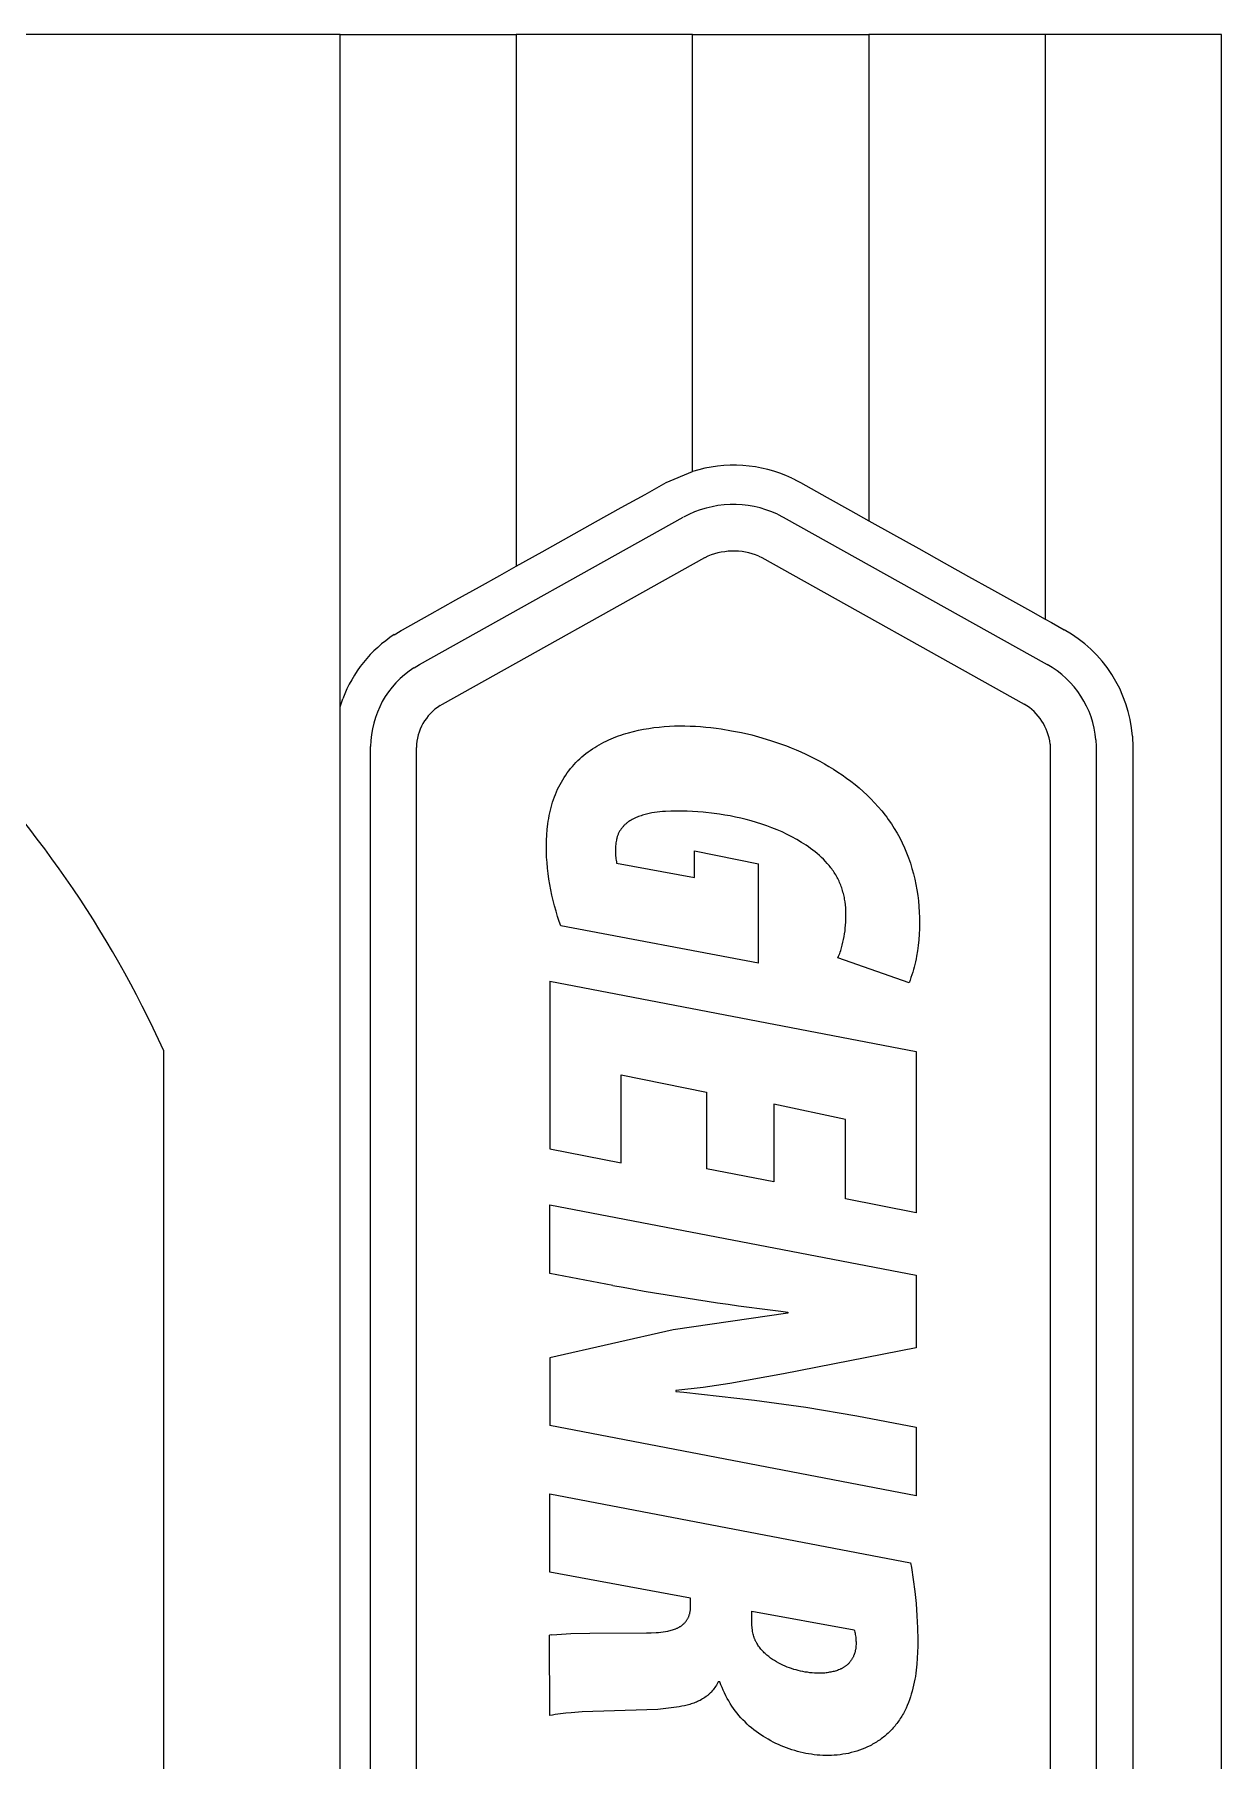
# Model space of a CAD drawing. Header units: millimetres. Extents: x 0 to 3797, y 0 to 1394.
# Drawn here: x 1291.82 to 1303.94, y 1129.66 to 1147.27 of the extents above; entities that cross this region are included whole.
import ezdxf

# ---------------------------------------------------------------- set-up
doc = ezdxf.new("R2010")
doc.units = ezdxf.units.MM

msp = doc.modelspace()

# ---------------------------------------------------------------- linework, layer by layer
at = {"color": 7}
for p, q in [((1294.94, 1147.275), (1270.94, 1147.275)), ((1294.94, 1140.414), (1294.94, 1147.275)), ((1294.94, 1147.275), (1296.738, 1147.275)), ((1296.738, 1147.275), (1296.738, 1141.847)), ((1298.539, 1147.275), (1296.738, 1147.275)), ((1298.539, 1142.814), (1298.539, 1147.275)), ((1298.539, 1147.275), (1300.339, 1147.275)), ((1300.339, 1147.275), (1300.339, 1142.312)), ((1302.14, 1147.275), (1300.339, 1147.275)), ((1302.14, 1147.275), (1302.14, 1141.308)), ((1303.94, 1147.275), (1302.14, 1147.275)), ((1303.94, 1117.275), (1303.94, 1147.275)), ((1298.271, 1142.702), (1298.539, 1142.814)), ((1298.055, 1142.581), (1298.271, 1142.702)), ((1299.552, 1142.747), (1299.569, 1142.738)), ((1299.569, 1142.738), (1299.599, 1142.723)), ((1299.599, 1142.723), (1299.629, 1142.708)), ((1299.629, 1142.708), (1299.64, 1142.702)), ((1299.64, 1142.702), (1299.915, 1142.548)), ((1297.549, 1142.3), (1297.811, 1142.446)), ((1297.811, 1142.446), (1298.055, 1142.581)), ((1299.915, 1142.548), (1300.152, 1142.416)), ((1295.75, 1140.844), (1298.445, 1142.348)), ((1297.277, 1142.148), (1297.549, 1142.3)), ((1299.406, 1142.378), (1299.465, 1142.348)), ((1299.465, 1142.348), (1302.16, 1140.844)), ((1300.152, 1142.416), (1300.339, 1142.312)), ((1300.339, 1142.312), (1300.59, 1142.172)), ((1297.004, 1141.995), (1297.277, 1142.148)), ((1300.59, 1142.172), (1300.849, 1142.028)), ((1295.986, 1140.441), (1298.663, 1141.935)), ((1296.738, 1141.847), (1297.004, 1141.995)), ((1299.217, 1141.95), (1299.247, 1141.935)), ((1299.247, 1141.935), (1301.925, 1140.441)), ((1300.849, 1142.028), (1301.107, 1141.883)), ((1296.363, 1141.638), (1296.571, 1141.754)), ((1296.571, 1141.754), (1296.738, 1141.847)), ((1301.107, 1141.883), (1301.358, 1141.744)), ((1301.358, 1141.744), (1301.593, 1141.612)), ((1296.122, 1141.504), (1296.363, 1141.638)), ((1301.593, 1141.612), (1301.806, 1141.494)), ((1295.857, 1141.355), (1296.122, 1141.504)), ((1301.806, 1141.494), (1301.99, 1141.391)), ((1301.99, 1141.391), (1302.14, 1141.308)), ((1295.565, 1141.193), (1295.576, 1141.199)), ((1295.576, 1141.199), (1295.857, 1141.355)), ((1302.14, 1141.308), (1302.204, 1141.272)), ((1302.204, 1141.272), (1302.269, 1141.235)), ((1302.269, 1141.235), (1302.335, 1141.199)), ((1295.494, 1141.149), (1295.51, 1141.159)), ((1295.51, 1141.159), (1295.538, 1141.176)), ((1295.538, 1141.176), (1295.565, 1141.193)), ((1295.695, 1140.811), (1295.75, 1140.844)), ((1294.94, 1140.414), (1294.968, 1140.495)), ((1294.94, 1123.754), (1294.94, 1140.414)), ((1295.961, 1140.426), (1295.986, 1140.441)), ((1297.833, 1140.132), (1297.858, 1140.14)), ((1297.858, 1140.14), (1297.884, 1140.148)), ((1297.884, 1140.148), (1297.936, 1140.161)), ((1297.936, 1140.161), (1297.988, 1140.174)), ((1297.988, 1140.174), (1298.04, 1140.184)), ((1298.04, 1140.184), (1298.093, 1140.193)), ((1298.093, 1140.193), (1298.145, 1140.2)), ((1298.145, 1140.2), (1298.198, 1140.206)), ((1298.198, 1140.206), (1298.251, 1140.211)), ((1298.251, 1140.211), (1298.303, 1140.214)), ((1298.303, 1140.214), (1298.356, 1140.217)), ((1298.356, 1140.217), (1298.409, 1140.218)), ((1298.409, 1140.218), (1298.462, 1140.218)), ((1298.462, 1140.218), (1298.515, 1140.216)), ((1298.515, 1140.216), (1298.568, 1140.214)), ((1298.568, 1140.214), (1298.621, 1140.211)), ((1298.621, 1140.211), (1298.674, 1140.206)), ((1298.674, 1140.206), (1298.727, 1140.201)), ((1298.727, 1140.201), (1298.78, 1140.194)), ((1298.78, 1140.194), (1298.832, 1140.187)), ((1298.832, 1140.187), (1298.937, 1140.169)), ((1298.937, 1140.169), (1299.04, 1140.149)), ((1299.04, 1140.149), (1299.143, 1140.125)), ((1295.252, 1124.142), (1295.252, 1140.009)), ((1295.719, 1124.154), (1295.719, 1139.998)), ((1297.473, 1139.952), (1297.495, 1139.967)), ((1297.495, 1139.967), (1297.517, 1139.983)), ((1297.517, 1139.983), (1297.54, 1139.997)), ((1297.54, 1139.997), (1297.563, 1140.012)), ((1297.563, 1140.012), (1297.586, 1140.025)), ((1297.586, 1140.025), (1297.61, 1140.038)), ((1297.61, 1140.038), (1297.634, 1140.051)), ((1297.634, 1140.051), (1297.658, 1140.063)), ((1297.658, 1140.063), (1297.683, 1140.074)), ((1297.683, 1140.074), (1297.707, 1140.085)), ((1297.707, 1140.085), (1297.732, 1140.095)), ((1297.732, 1140.095), (1297.757, 1140.105)), ((1297.757, 1140.105), (1297.782, 1140.115)), ((1297.782, 1140.115), (1297.808, 1140.124)), ((1297.808, 1140.124), (1297.833, 1140.132)), ((1299.143, 1140.125), (1299.245, 1140.097)), ((1299.245, 1140.097), (1299.347, 1140.067)), ((1299.347, 1140.067), (1299.447, 1140.032)), ((1299.447, 1140.032), (1299.498, 1140.014)), ((1299.498, 1140.014), (1299.547, 1139.994)), ((1299.547, 1139.994), (1299.597, 1139.974)), ((1299.597, 1139.974), (1299.646, 1139.953)), ((1302.19, 1140.032), (1302.192, 1139.998)), ((1302.192, 1139.998), (1302.192, 1124.154)), ((1302.656, 1140.075), (1302.659, 1140.009)), ((1302.659, 1140.009), (1302.659, 1124.142)), ((1303.03, 1140.113), (1303.032, 1140.09)), ((1303.032, 1140.09), (1303.034, 1140.024)), ((1303.034, 1140.024), (1303.034, 1140.009)), ((1303.034, 1140.009), (1303.034, 1124.142)), ((1297.294, 1139.782), (1297.312, 1139.803)), ((1297.312, 1139.803), (1297.33, 1139.824)), ((1297.33, 1139.824), (1297.349, 1139.844)), ((1297.349, 1139.844), (1297.369, 1139.863)), ((1297.369, 1139.863), (1297.389, 1139.882)), ((1297.389, 1139.882), (1297.409, 1139.901)), ((1297.409, 1139.901), (1297.43, 1139.918)), ((1297.43, 1139.918), (1297.451, 1139.935)), ((1297.451, 1139.935), (1297.473, 1139.952)), ((1299.646, 1139.953), (1299.695, 1139.93)), ((1299.695, 1139.93), (1299.744, 1139.907)), ((1299.744, 1139.907), (1299.792, 1139.883)), ((1299.792, 1139.883), (1299.839, 1139.858)), ((1299.839, 1139.858), (1299.886, 1139.832)), ((1299.886, 1139.832), (1299.932, 1139.805)), ((1299.932, 1139.805), (1299.978, 1139.777)), ((1297.173, 1139.596), (1297.186, 1139.62)), ((1297.186, 1139.62), (1297.2, 1139.645)), ((1297.2, 1139.645), (1297.214, 1139.669)), ((1297.214, 1139.669), (1297.229, 1139.692)), ((1297.229, 1139.692), (1297.244, 1139.716)), ((1297.244, 1139.716), (1297.26, 1139.738)), ((1297.26, 1139.738), (1297.277, 1139.76)), ((1297.277, 1139.76), (1297.294, 1139.782)), ((1299.978, 1139.777), (1300.023, 1139.747)), ((1300.023, 1139.747), (1300.068, 1139.717)), ((1300.068, 1139.717), (1300.112, 1139.686)), ((1300.112, 1139.686), (1300.155, 1139.653)), ((1300.155, 1139.653), (1300.198, 1139.62)), ((1300.198, 1139.62), (1300.24, 1139.585)), ((1297.102, 1139.412), (1297.11, 1139.439)), ((1297.11, 1139.439), (1297.119, 1139.466)), ((1297.119, 1139.466), (1297.129, 1139.493)), ((1297.129, 1139.493), (1297.139, 1139.519)), ((1297.139, 1139.519), (1297.15, 1139.545)), ((1297.15, 1139.545), (1297.161, 1139.571)), ((1297.161, 1139.571), (1297.173, 1139.596)), ((1300.24, 1139.585), (1300.281, 1139.549)), ((1300.281, 1139.549), (1300.321, 1139.511)), ((1300.321, 1139.511), (1300.36, 1139.473)), ((1300.36, 1139.473), (1300.398, 1139.434)), ((1297.066, 1139.246), (1297.071, 1139.274)), ((1297.071, 1139.274), (1297.076, 1139.302)), ((1297.076, 1139.302), (1297.081, 1139.33)), ((1297.081, 1139.33), (1297.088, 1139.357)), ((1297.088, 1139.357), (1297.095, 1139.385)), ((1297.095, 1139.385), (1297.102, 1139.412)), ((1297.924, 1139.263), (1297.912, 1139.256)), ((1297.937, 1139.269), (1297.924, 1139.263)), ((1297.949, 1139.276), (1297.937, 1139.269)), ((1297.962, 1139.282), (1297.949, 1139.276)), ((1297.975, 1139.287), (1297.962, 1139.282)), ((1297.988, 1139.292), (1297.975, 1139.287)), ((1298.001, 1139.297), (1297.988, 1139.292)), ((1298.015, 1139.301), (1298.001, 1139.297)), ((1298.028, 1139.306), (1298.015, 1139.301)), ((1298.042, 1139.31), (1298.028, 1139.306)), ((1298.055, 1139.313), (1298.042, 1139.31)), ((1298.069, 1139.317), (1298.055, 1139.313)), ((1298.096, 1139.323), (1298.069, 1139.317)), ((1298.123, 1139.329), (1298.096, 1139.323)), ((1298.151, 1139.333), (1298.123, 1139.329)), ((1298.178, 1139.337), (1298.151, 1139.333)), ((1298.206, 1139.341), (1298.178, 1139.337)), ((1298.234, 1139.343), (1298.206, 1139.341)), ((1298.262, 1139.345), (1298.234, 1139.343)), ((1298.317, 1139.348), (1298.262, 1139.345)), ((1298.372, 1139.349), (1298.317, 1139.348)), ((1298.428, 1139.349), (1298.372, 1139.349)), ((1298.483, 1139.348), (1298.428, 1139.349)), ((1298.538, 1139.345), (1298.483, 1139.348)), ((1298.594, 1139.342), (1298.538, 1139.345)), ((1298.649, 1139.337), (1298.594, 1139.342)), ((1298.759, 1139.325), (1298.649, 1139.337)), ((1298.814, 1139.317), (1298.759, 1139.325)), ((1298.869, 1139.308), (1298.814, 1139.317)), ((1298.923, 1139.299), (1298.869, 1139.308)), ((1298.978, 1139.288), (1298.923, 1139.299)), ((1299.032, 1139.276), (1298.978, 1139.288)), ((1299.086, 1139.263), (1299.032, 1139.276)), ((1299.139, 1139.248), (1299.086, 1139.263)), ((1300.398, 1139.434), (1300.435, 1139.393)), ((1300.435, 1139.393), (1300.471, 1139.351)), ((1300.471, 1139.351), (1300.505, 1139.308)), ((1300.505, 1139.308), (1300.522, 1139.286)), ((1300.522, 1139.286), (1300.538, 1139.264)), ((1300.538, 1139.264), (1300.569, 1139.218)), ((1297.048, 1139.049), (1297.051, 1139.105)), ((1297.051, 1139.105), (1297.056, 1139.162)), ((1297.056, 1139.162), (1297.062, 1139.218)), ((1297.062, 1139.218), (1297.066, 1139.246)), ((1297.771, 1139.088), (1297.769, 1139.081)), ((1297.773, 1139.095), (1297.771, 1139.088)), ((1297.776, 1139.102), (1297.773, 1139.095)), ((1297.779, 1139.109), (1297.776, 1139.102)), ((1297.781, 1139.116), (1297.779, 1139.109)), ((1297.784, 1139.123), (1297.781, 1139.116)), ((1297.787, 1139.129), (1297.784, 1139.123)), ((1297.791, 1139.136), (1297.787, 1139.129)), ((1297.794, 1139.142), (1297.791, 1139.136)), ((1297.798, 1139.148), (1297.794, 1139.142)), ((1297.802, 1139.155), (1297.798, 1139.148)), ((1297.806, 1139.161), (1297.802, 1139.155)), ((1297.81, 1139.167), (1297.806, 1139.161)), ((1297.815, 1139.172), (1297.81, 1139.167)), ((1297.819, 1139.178), (1297.815, 1139.172)), ((1297.824, 1139.184), (1297.819, 1139.178)), ((1297.829, 1139.189), (1297.824, 1139.184)), ((1297.833, 1139.194), (1297.829, 1139.189)), ((1297.838, 1139.2), (1297.833, 1139.194)), ((1297.844, 1139.205), (1297.838, 1139.2)), ((1297.849, 1139.21), (1297.844, 1139.205)), ((1297.854, 1139.214), (1297.849, 1139.21)), ((1297.86, 1139.219), (1297.854, 1139.214)), ((1297.865, 1139.224), (1297.86, 1139.219)), ((1297.871, 1139.228), (1297.865, 1139.224)), ((1297.876, 1139.232), (1297.871, 1139.228)), ((1297.882, 1139.237), (1297.876, 1139.232)), ((1297.888, 1139.241), (1297.882, 1139.237)), ((1297.9, 1139.249), (1297.888, 1139.241)), ((1297.912, 1139.256), (1297.9, 1139.249)), ((1299.193, 1139.233), (1299.139, 1139.248)), ((1299.245, 1139.216), (1299.193, 1139.233)), ((1299.298, 1139.198), (1299.245, 1139.216)), ((1299.35, 1139.179), (1299.298, 1139.198)), ((1299.402, 1139.158), (1299.35, 1139.179)), ((1299.453, 1139.135), (1299.402, 1139.158)), ((1299.504, 1139.111), (1299.453, 1139.135)), ((1299.554, 1139.085), (1299.504, 1139.111)), ((1299.603, 1139.058), (1299.554, 1139.085)), ((1300.569, 1139.218), (1300.599, 1139.171)), ((1300.599, 1139.171), (1300.627, 1139.123)), ((1300.627, 1139.123), (1300.654, 1139.074)), ((1297.047, 1138.992), (1297.048, 1139.049)), ((1297.047, 1138.935), (1297.047, 1138.992)), ((1297.049, 1138.879), (1297.047, 1138.935)), ((1297.753, 1138.979), (1297.752, 1138.964)), ((1297.752, 1138.964), (1297.752, 1138.949)), ((1297.752, 1138.949), (1297.752, 1138.935)), ((1297.752, 1138.935), (1297.752, 1138.92)), ((1297.752, 1138.92), (1297.753, 1138.905)), ((1297.754, 1138.994), (1297.753, 1138.979)), ((1297.755, 1139.009), (1297.754, 1138.994)), ((1297.757, 1139.023), (1297.755, 1139.009)), ((1297.759, 1139.038), (1297.757, 1139.023)), ((1297.762, 1139.052), (1297.759, 1139.038)), ((1297.763, 1139.06), (1297.762, 1139.052)), ((1297.765, 1139.067), (1297.763, 1139.06)), ((1297.767, 1139.074), (1297.765, 1139.067)), ((1297.769, 1139.081), (1297.767, 1139.074)), ((1298.558, 1138.672), (1298.558, 1138.944)), ((1298.558, 1138.944), (1299.212, 1138.811)), ((1299.651, 1139.029), (1299.603, 1139.058)), ((1299.675, 1139.014), (1299.651, 1139.029)), ((1299.699, 1138.999), (1299.675, 1139.014)), ((1299.722, 1138.983), (1299.699, 1138.999)), ((1299.745, 1138.966), (1299.722, 1138.983)), ((1299.768, 1138.949), (1299.745, 1138.966)), ((1299.79, 1138.932), (1299.768, 1138.949)), ((1299.812, 1138.914), (1299.79, 1138.932)), ((1299.834, 1138.895), (1299.812, 1138.914)), ((1300.654, 1139.074), (1300.679, 1139.024)), ((1300.679, 1139.024), (1300.703, 1138.973)), ((1300.703, 1138.973), (1300.725, 1138.922)), ((1300.725, 1138.922), (1300.744, 1138.87)), ((1297.053, 1138.823), (1297.049, 1138.879)), ((1297.058, 1138.767), (1297.053, 1138.823)), ((1297.064, 1138.711), (1297.058, 1138.767)), ((1297.753, 1138.905), (1297.754, 1138.89)), ((1297.754, 1138.89), (1297.756, 1138.875)), ((1297.756, 1138.875), (1297.757, 1138.861)), ((1297.757, 1138.861), (1297.759, 1138.846)), ((1297.759, 1138.846), (1297.762, 1138.831)), ((1297.762, 1138.831), (1297.764, 1138.817)), ((1297.764, 1138.817), (1298.558, 1138.672)), ((1299.212, 1137.796), (1299.212, 1138.811)), ((1299.855, 1138.876), (1299.834, 1138.895)), ((1299.876, 1138.856), (1299.855, 1138.876)), ((1299.896, 1138.835), (1299.876, 1138.856)), ((1299.915, 1138.814), (1299.896, 1138.835)), ((1299.925, 1138.803), (1299.915, 1138.814)), ((1299.934, 1138.792), (1299.925, 1138.803)), ((1299.943, 1138.781), (1299.934, 1138.792)), ((1299.952, 1138.77), (1299.943, 1138.781)), ((1299.961, 1138.758), (1299.952, 1138.77)), ((1299.969, 1138.746), (1299.961, 1138.758)), ((1299.977, 1138.734), (1299.969, 1138.746)), ((1299.985, 1138.722), (1299.977, 1138.734)), ((1300.744, 1138.87), (1300.763, 1138.817)), ((1300.763, 1138.817), (1300.779, 1138.763)), ((1300.779, 1138.763), (1300.794, 1138.709)), ((1297.072, 1138.655), (1297.064, 1138.711)), ((1297.081, 1138.6), (1297.072, 1138.655)), ((1297.091, 1138.545), (1297.081, 1138.6)), ((1299.993, 1138.71), (1299.985, 1138.722)), ((1300.001, 1138.697), (1299.993, 1138.71)), ((1300.008, 1138.685), (1300.001, 1138.697)), ((1300.015, 1138.672), (1300.008, 1138.685)), ((1300.022, 1138.659), (1300.015, 1138.672)), ((1300.029, 1138.646), (1300.022, 1138.659)), ((1300.035, 1138.632), (1300.029, 1138.646)), ((1300.041, 1138.619), (1300.035, 1138.632)), ((1300.047, 1138.606), (1300.041, 1138.619)), ((1300.052, 1138.592), (1300.047, 1138.606)), ((1300.057, 1138.578), (1300.052, 1138.592)), ((1300.062, 1138.564), (1300.057, 1138.578)), ((1300.067, 1138.551), (1300.062, 1138.564)), ((1300.794, 1138.709), (1300.808, 1138.654)), ((1300.808, 1138.654), (1300.819, 1138.599)), ((1300.819, 1138.599), (1300.829, 1138.543)), ((1297.103, 1138.491), (1297.091, 1138.545)), ((1297.116, 1138.436), (1297.103, 1138.491)), ((1297.13, 1138.382), (1297.116, 1138.436)), ((1297.145, 1138.328), (1297.13, 1138.382)), ((1300.071, 1138.537), (1300.067, 1138.551)), ((1300.075, 1138.522), (1300.071, 1138.537)), ((1300.079, 1138.508), (1300.075, 1138.522)), ((1300.083, 1138.494), (1300.079, 1138.508)), ((1300.086, 1138.479), (1300.083, 1138.494)), ((1300.089, 1138.465), (1300.086, 1138.479)), ((1300.092, 1138.45), (1300.089, 1138.465)), ((1300.096, 1138.421), (1300.092, 1138.45)), ((1300.1, 1138.391), (1300.096, 1138.421)), ((1300.103, 1138.362), (1300.1, 1138.391)), ((1300.829, 1138.543), (1300.838, 1138.487)), ((1300.838, 1138.487), (1300.845, 1138.431)), ((1300.845, 1138.431), (1300.85, 1138.374)), ((1297.161, 1138.274), (1297.145, 1138.328)), ((1297.178, 1138.22), (1297.161, 1138.274)), ((1297.193, 1138.178), (1297.178, 1138.22)), ((1300.102, 1138.185), (1300.104, 1138.214)), ((1300.105, 1138.332), (1300.103, 1138.362)), ((1300.104, 1138.214), (1300.105, 1138.244)), ((1300.106, 1138.303), (1300.105, 1138.332)), ((1300.105, 1138.244), (1300.106, 1138.273)), ((1300.106, 1138.273), (1300.106, 1138.303)), ((1300.85, 1138.374), (1300.854, 1138.318)), ((1300.854, 1138.318), (1300.857, 1138.262)), ((1300.857, 1138.262), (1300.857, 1138.205)), ((1300.857, 1138.205), (1300.857, 1138.148)), ((1299.212, 1137.796), (1297.193, 1138.178)), ((1300.075, 1138.009), (1300.082, 1138.038)), ((1300.082, 1138.038), (1300.087, 1138.067)), ((1300.087, 1138.067), (1300.092, 1138.096)), ((1300.092, 1138.096), (1300.096, 1138.126)), ((1300.096, 1138.126), (1300.099, 1138.155)), ((1300.099, 1138.155), (1300.102, 1138.185)), ((1300.85, 1138.035), (1300.844, 1137.978)), ((1300.854, 1138.092), (1300.85, 1138.035)), ((1300.857, 1138.148), (1300.854, 1138.092)), ((1300.023, 1137.851), (1300.031, 1137.869)), ((1300.75, 1137.596), (1300.023, 1137.851)), ((1300.031, 1137.869), (1300.037, 1137.882)), ((1300.037, 1137.882), (1300.042, 1137.896)), ((1300.042, 1137.896), (1300.047, 1137.91)), ((1300.047, 1137.91), (1300.052, 1137.924)), ((1300.052, 1137.924), (1300.056, 1137.938)), ((1300.056, 1137.938), (1300.061, 1137.952)), ((1300.061, 1137.952), (1300.068, 1137.98)), ((1300.068, 1137.98), (1300.075, 1138.009)), ((1300.827, 1137.867), (1300.821, 1137.839)), ((1300.836, 1137.922), (1300.827, 1137.867)), ((1300.844, 1137.978), (1300.836, 1137.922)), ((1300.778, 1137.676), (1300.769, 1137.649)), ((1300.787, 1137.703), (1300.778, 1137.676)), ((1300.795, 1137.73), (1300.787, 1137.703)), ((1300.802, 1137.757), (1300.795, 1137.73)), ((1300.809, 1137.784), (1300.802, 1137.757)), ((1300.815, 1137.811), (1300.809, 1137.784)), ((1300.821, 1137.839), (1300.815, 1137.811)), ((1297.082, 1137.611), (1300.822, 1136.895)), ((1297.082, 1137.611), (1297.082, 1135.902)), ((1300.76, 1137.622), (1300.75, 1137.596)), ((1300.769, 1137.649), (1300.76, 1137.622)), ((1300.822, 1136.895), (1300.822, 1135.247)), ((1297.809, 1135.757), (1297.809, 1136.656)), ((1297.809, 1136.656), (1298.68, 1136.479)), ((1298.68, 1136.479), (1298.68, 1135.696)), ((1300.1, 1136.201), (1299.368, 1136.357)), ((1299.368, 1136.357), (1299.368, 1135.563)), ((1300.1, 1135.391), (1300.1, 1136.201)), ((1297.082, 1135.902), (1297.809, 1135.757)), ((1299.368, 1135.563), (1298.68, 1135.696)), ((1300.822, 1135.247), (1300.1, 1135.391)), ((1297.082, 1134.629), (1297.082, 1135.329)), ((1297.082, 1135.329), (1300.822, 1134.613)), ((1297.725, 1134.507), (1297.082, 1134.629)), ((1300.822, 1134.613), (1300.822, 1133.869)), ((1299.512, 1134.224), (1298.341, 1134.054)), ((1299.439, 1134.244), (1299.512, 1134.235)), ((1299.512, 1134.235), (1299.512, 1134.224)), ((1298.341, 1134.054), (1297.082, 1133.769)), ((1300.822, 1133.869), (1299.468, 1133.606)), ((1297.082, 1133.769), (1297.082, 1133.076)), ((1298.646, 1133.466), (1298.369, 1133.436)), ((1298.921, 1133.507), (1298.646, 1133.466)), ((1299.468, 1133.606), (1298.921, 1133.507)), ((1298.369, 1133.436), (1298.369, 1133.425)), ((1298.369, 1133.425), (1298.451, 1133.416)), ((1298.451, 1133.416), (1299.171, 1133.335)), ((1299.171, 1133.335), (1299.695, 1133.263)), ((1299.695, 1133.263), (1300.217, 1133.175)), ((1300.217, 1133.175), (1300.822, 1133.059)), ((1300.822, 1132.36), (1297.082, 1133.076)), ((1300.822, 1133.059), (1300.822, 1132.36)), ((1297.082, 1131.581), (1297.082, 1132.38)), ((1297.082, 1132.38), (1300.766, 1131.676)), ((1298.519, 1131.315), (1297.082, 1131.581)), ((1300.766, 1131.676), (1300.774, 1131.627)), ((1300.774, 1131.627), (1300.793, 1131.505)), ((1300.793, 1131.505), (1300.808, 1131.382)), ((1300.808, 1131.382), (1300.821, 1131.259)), ((1298.508, 1131.15), (1298.51, 1131.156)), ((1298.51, 1131.156), (1298.511, 1131.162)), ((1298.511, 1131.162), (1298.513, 1131.168)), ((1298.513, 1131.168), (1298.514, 1131.175)), ((1298.514, 1131.175), (1298.515, 1131.181)), ((1298.515, 1131.181), (1298.516, 1131.187)), ((1298.516, 1131.187), (1298.517, 1131.194)), ((1298.517, 1131.2), (1298.518, 1131.207)), ((1298.517, 1131.194), (1298.517, 1131.2)), ((1298.518, 1131.213), (1298.519, 1131.226)), ((1298.518, 1131.207), (1298.518, 1131.213)), ((1298.519, 1131.226), (1298.519, 1131.315)), ((1299.146, 1131.182), (1300.189, 1130.993)), ((1299.146, 1131.043), (1299.146, 1131.182)), ((1300.821, 1131.259), (1300.83, 1131.136)), ((1298.286, 1130.978), (1298.298, 1130.981)), ((1298.298, 1130.981), (1298.31, 1130.984)), ((1298.31, 1130.984), (1298.321, 1130.987)), ((1298.321, 1130.987), (1298.333, 1130.99)), ((1298.333, 1130.99), (1298.345, 1130.994)), ((1298.345, 1130.994), (1298.356, 1130.998)), ((1298.356, 1130.998), (1298.368, 1131.002)), ((1298.368, 1131.002), (1298.373, 1131.004)), ((1298.373, 1131.004), (1298.379, 1131.007)), ((1298.379, 1131.007), (1298.384, 1131.009)), ((1298.384, 1131.009), (1298.39, 1131.012)), ((1298.39, 1131.012), (1298.395, 1131.015)), ((1298.395, 1131.015), (1298.401, 1131.018)), ((1298.401, 1131.018), (1298.406, 1131.021)), ((1298.406, 1131.021), (1298.411, 1131.024)), ((1298.411, 1131.024), (1298.416, 1131.027)), ((1298.416, 1131.027), (1298.421, 1131.03)), ((1298.421, 1131.03), (1298.426, 1131.034)), ((1298.426, 1131.034), (1298.431, 1131.037)), ((1298.431, 1131.037), (1298.436, 1131.041)), ((1298.436, 1131.041), (1298.441, 1131.045)), ((1298.441, 1131.045), (1298.445, 1131.049)), ((1298.445, 1131.049), (1298.45, 1131.053)), ((1298.45, 1131.053), (1298.454, 1131.058)), ((1298.454, 1131.058), (1298.459, 1131.062)), ((1298.459, 1131.062), (1298.463, 1131.067)), ((1298.463, 1131.067), (1298.467, 1131.072)), ((1298.467, 1131.072), (1298.471, 1131.076)), ((1298.471, 1131.076), (1298.475, 1131.081)), ((1298.475, 1131.081), (1298.478, 1131.087)), ((1298.478, 1131.087), (1298.482, 1131.092)), ((1298.482, 1131.092), (1298.485, 1131.097)), ((1298.485, 1131.097), (1298.488, 1131.103)), ((1298.488, 1131.103), (1298.491, 1131.108)), ((1298.491, 1131.108), (1298.494, 1131.114)), ((1298.494, 1131.114), (1298.497, 1131.12)), ((1298.497, 1131.12), (1298.5, 1131.126)), ((1298.5, 1131.126), (1298.502, 1131.132)), ((1298.502, 1131.132), (1298.504, 1131.138)), ((1298.504, 1131.138), (1298.506, 1131.144)), ((1298.506, 1131.144), (1298.508, 1131.15)), ((1299.15, 1130.986), (1299.146, 1131.043)), ((1299.152, 1130.974), (1299.15, 1130.986)), ((1300.189, 1130.993), (1300.192, 1130.981)), ((1300.192, 1130.981), (1300.195, 1130.968)), ((1300.83, 1131.136), (1300.836, 1131.012)), ((1300.836, 1131.012), (1300.839, 1130.888)), ((1297.104, 1130.941), (1297.08, 1130.938)), ((1297.082, 1130.116), (1297.08, 1130.938)), ((1297.104, 1130.941), (1297.152, 1130.945)), ((1297.152, 1130.945), (1297.2, 1130.949)), ((1297.2, 1130.949), (1297.297, 1130.954)), ((1297.297, 1130.954), (1297.49, 1130.959)), ((1297.49, 1130.959), (1298.069, 1130.96)), ((1298.069, 1130.96), (1298.118, 1130.961)), ((1298.118, 1130.961), (1298.166, 1130.963)), ((1298.166, 1130.963), (1298.19, 1130.965)), ((1298.19, 1130.965), (1298.214, 1130.967)), ((1298.214, 1130.967), (1298.238, 1130.97)), ((1298.238, 1130.97), (1298.262, 1130.974)), ((1298.262, 1130.974), (1298.286, 1130.978)), ((1299.155, 1130.961), (1299.152, 1130.974)), ((1299.158, 1130.949), (1299.155, 1130.961)), ((1299.161, 1130.937), (1299.158, 1130.949)), ((1299.165, 1130.925), (1299.161, 1130.937)), ((1299.169, 1130.913), (1299.165, 1130.925)), ((1299.173, 1130.901), (1299.169, 1130.913)), ((1299.175, 1130.895), (1299.173, 1130.901)), ((1299.178, 1130.89), (1299.175, 1130.895)), ((1299.18, 1130.884), (1299.178, 1130.89)), ((1299.183, 1130.878), (1299.18, 1130.884)), ((1299.186, 1130.872), (1299.183, 1130.878)), ((1299.188, 1130.867), (1299.186, 1130.872)), ((1299.191, 1130.861), (1299.188, 1130.867)), ((1299.194, 1130.856), (1299.191, 1130.861)), ((1299.201, 1130.845), (1299.194, 1130.856)), ((1299.207, 1130.834), (1299.201, 1130.845)), ((1299.214, 1130.824), (1299.207, 1130.834)), ((1299.222, 1130.814), (1299.214, 1130.824)), ((1299.229, 1130.804), (1299.222, 1130.814)), ((1299.237, 1130.794), (1299.229, 1130.804)), ((1300.195, 1130.968), (1300.198, 1130.956)), ((1300.198, 1130.956), (1300.201, 1130.943)), ((1300.201, 1130.943), (1300.203, 1130.931)), ((1300.203, 1130.931), (1300.205, 1130.918)), ((1300.205, 1130.918), (1300.206, 1130.906)), ((1300.207, 1130.818), (1300.205, 1130.805)), ((1300.205, 1130.805), (1300.205, 1130.799)), ((1300.206, 1130.906), (1300.207, 1130.893)), ((1300.207, 1130.893), (1300.208, 1130.881)), ((1300.208, 1130.83), (1300.207, 1130.818)), ((1300.208, 1130.881), (1300.209, 1130.868)), ((1300.209, 1130.843), (1300.208, 1130.83)), ((1300.209, 1130.868), (1300.209, 1130.855)), ((1300.209, 1130.855), (1300.209, 1130.843)), ((1300.838, 1130.826), (1300.836, 1130.764)), ((1300.839, 1130.888), (1300.838, 1130.826)), ((1299.245, 1130.785), (1299.237, 1130.794)), ((1299.253, 1130.776), (1299.245, 1130.785)), ((1299.262, 1130.767), (1299.253, 1130.776)), ((1299.27, 1130.758), (1299.262, 1130.767)), ((1299.279, 1130.75), (1299.27, 1130.758)), ((1299.288, 1130.742), (1299.279, 1130.75)), ((1299.298, 1130.734), (1299.288, 1130.742)), ((1299.307, 1130.726), (1299.298, 1130.734)), ((1299.317, 1130.718), (1299.307, 1130.726)), ((1299.326, 1130.711), (1299.317, 1130.718)), ((1299.336, 1130.704), (1299.326, 1130.711)), ((1299.346, 1130.697), (1299.336, 1130.704)), ((1299.356, 1130.69), (1299.346, 1130.697)), ((1299.377, 1130.677), (1299.356, 1130.69)), ((1299.398, 1130.664), (1299.377, 1130.677)), ((1299.419, 1130.653), (1299.398, 1130.664)), ((1299.44, 1130.642), (1299.419, 1130.653)), ((1299.462, 1130.631), (1299.44, 1130.642)), ((1299.484, 1130.621), (1299.462, 1130.631)), ((1300.11, 1130.627), (1300.105, 1130.623)), ((1300.115, 1130.631), (1300.11, 1130.627)), ((1300.119, 1130.635), (1300.115, 1130.631)), ((1300.124, 1130.639), (1300.119, 1130.635)), ((1300.128, 1130.644), (1300.124, 1130.639)), ((1300.132, 1130.648), (1300.128, 1130.644)), ((1300.137, 1130.652), (1300.132, 1130.648)), ((1300.141, 1130.657), (1300.137, 1130.652)), ((1300.145, 1130.662), (1300.141, 1130.657)), ((1300.149, 1130.667), (1300.145, 1130.662)), ((1300.152, 1130.672), (1300.149, 1130.667)), ((1300.156, 1130.677), (1300.152, 1130.672)), ((1300.16, 1130.682), (1300.156, 1130.677)), ((1300.163, 1130.687), (1300.16, 1130.682)), ((1300.166, 1130.692), (1300.163, 1130.687)), ((1300.169, 1130.698), (1300.166, 1130.692)), ((1300.173, 1130.703), (1300.169, 1130.698)), ((1300.175, 1130.709), (1300.173, 1130.703)), ((1300.178, 1130.714), (1300.175, 1130.709)), ((1300.181, 1130.72), (1300.178, 1130.714)), ((1300.184, 1130.726), (1300.181, 1130.72)), ((1300.186, 1130.732), (1300.184, 1130.726)), ((1300.188, 1130.737), (1300.186, 1130.732)), ((1300.191, 1130.743), (1300.188, 1130.737)), ((1300.193, 1130.749), (1300.191, 1130.743)), ((1300.195, 1130.755), (1300.193, 1130.749)), ((1300.196, 1130.761), (1300.195, 1130.755)), ((1300.198, 1130.768), (1300.196, 1130.761)), ((1300.2, 1130.774), (1300.198, 1130.768)), ((1300.201, 1130.78), (1300.2, 1130.774)), ((1300.202, 1130.786), (1300.201, 1130.78)), ((1300.204, 1130.792), (1300.202, 1130.786)), ((1300.205, 1130.799), (1300.204, 1130.792)), ((1300.829, 1130.64), (1300.822, 1130.579)), ((1300.833, 1130.702), (1300.829, 1130.64)), ((1300.836, 1130.764), (1300.833, 1130.702)), ((1298.802, 1130.46), (1298.783, 1130.426)), ((1298.818, 1130.46), (1298.802, 1130.46)), ((1298.829, 1130.431), (1298.818, 1130.46)), ((1299.506, 1130.612), (1299.484, 1130.621)), ((1299.528, 1130.604), (1299.506, 1130.612)), ((1299.551, 1130.596), (1299.528, 1130.604)), ((1299.573, 1130.588), (1299.551, 1130.596)), ((1299.596, 1130.582), (1299.573, 1130.588)), ((1299.619, 1130.576), (1299.596, 1130.582)), ((1299.642, 1130.57), (1299.619, 1130.576)), ((1299.666, 1130.565), (1299.642, 1130.57)), ((1299.689, 1130.561), (1299.666, 1130.565)), ((1299.713, 1130.558), (1299.689, 1130.561)), ((1299.737, 1130.554), (1299.713, 1130.558)), ((1299.76, 1130.552), (1299.737, 1130.554)), ((1299.784, 1130.55), (1299.76, 1130.552)), ((1299.808, 1130.549), (1299.784, 1130.55)), ((1299.832, 1130.549), (1299.808, 1130.549)), ((1299.855, 1130.549), (1299.832, 1130.549)), ((1299.867, 1130.55), (1299.855, 1130.549)), ((1299.879, 1130.55), (1299.867, 1130.55)), ((1299.891, 1130.551), (1299.879, 1130.55)), ((1299.903, 1130.553), (1299.891, 1130.551)), ((1299.915, 1130.554), (1299.903, 1130.553)), ((1299.926, 1130.556), (1299.915, 1130.554)), ((1299.938, 1130.558), (1299.926, 1130.556)), ((1299.95, 1130.56), (1299.938, 1130.558)), ((1299.962, 1130.562), (1299.95, 1130.56)), ((1299.974, 1130.565), (1299.962, 1130.562)), ((1299.985, 1130.568), (1299.974, 1130.565)), ((1299.997, 1130.571), (1299.985, 1130.568)), ((1300.009, 1130.574), (1299.997, 1130.571)), ((1300.02, 1130.578), (1300.009, 1130.574)), ((1300.031, 1130.583), (1300.02, 1130.578)), ((1300.042, 1130.587), (1300.031, 1130.583)), ((1300.048, 1130.59), (1300.042, 1130.587)), ((1300.053, 1130.592), (1300.048, 1130.59)), ((1300.059, 1130.595), (1300.053, 1130.592)), ((1300.064, 1130.598), (1300.059, 1130.595)), ((1300.069, 1130.6), (1300.064, 1130.598)), ((1300.075, 1130.603), (1300.069, 1130.6)), ((1300.08, 1130.607), (1300.075, 1130.603)), ((1300.085, 1130.61), (1300.08, 1130.607)), ((1300.09, 1130.613), (1300.085, 1130.61)), ((1300.095, 1130.616), (1300.09, 1130.613)), ((1300.1, 1130.62), (1300.095, 1130.616)), ((1300.105, 1130.623), (1300.1, 1130.62)), ((1300.803, 1130.456), (1300.796, 1130.426)), ((1300.809, 1130.487), (1300.803, 1130.456)), ((1300.814, 1130.517), (1300.809, 1130.487)), ((1300.818, 1130.548), (1300.814, 1130.517)), ((1300.822, 1130.579), (1300.818, 1130.548)), ((1298.629, 1130.279), (1298.616, 1130.272)), ((1298.641, 1130.286), (1298.629, 1130.279)), ((1298.653, 1130.294), (1298.641, 1130.286)), ((1298.665, 1130.301), (1298.653, 1130.294)), ((1298.677, 1130.31), (1298.665, 1130.301)), ((1298.683, 1130.314), (1298.677, 1130.31)), ((1298.688, 1130.319), (1298.683, 1130.314)), ((1298.694, 1130.323), (1298.688, 1130.319)), ((1298.699, 1130.328), (1298.694, 1130.323)), ((1298.705, 1130.332), (1298.699, 1130.328)), ((1298.71, 1130.337), (1298.705, 1130.332)), ((1298.715, 1130.342), (1298.71, 1130.337)), ((1298.72, 1130.347), (1298.715, 1130.342)), ((1298.725, 1130.352), (1298.72, 1130.347)), ((1298.73, 1130.357), (1298.725, 1130.352)), ((1298.74, 1130.368), (1298.73, 1130.357)), ((1298.749, 1130.379), (1298.74, 1130.368)), ((1298.758, 1130.39), (1298.749, 1130.379)), ((1298.767, 1130.402), (1298.758, 1130.39)), ((1298.775, 1130.414), (1298.767, 1130.402)), ((1298.783, 1130.426), (1298.775, 1130.414)), ((1298.841, 1130.403), (1298.829, 1130.431)), ((1298.853, 1130.375), (1298.841, 1130.403)), ((1298.866, 1130.347), (1298.853, 1130.375)), ((1298.879, 1130.319), (1298.866, 1130.347)), ((1298.893, 1130.292), (1298.879, 1130.319)), ((1298.908, 1130.266), (1298.893, 1130.292)), ((1300.754, 1130.278), (1300.743, 1130.249)), ((1300.764, 1130.307), (1300.754, 1130.278)), ((1300.773, 1130.336), (1300.764, 1130.307)), ((1300.782, 1130.366), (1300.773, 1130.336)), ((1300.789, 1130.396), (1300.782, 1130.366)), ((1300.796, 1130.426), (1300.789, 1130.396)), ((1297.109, 1130.122), (1297.082, 1130.116)), ((1297.136, 1130.127), (1297.109, 1130.122)), ((1297.164, 1130.132), (1297.136, 1130.127)), ((1297.191, 1130.135), (1297.164, 1130.132)), ((1297.246, 1130.141), (1297.191, 1130.135)), ((1297.301, 1130.146), (1297.246, 1130.141)), ((1297.411, 1130.153), (1297.301, 1130.146)), ((1298.074, 1130.174), (1297.411, 1130.153)), ((1298.185, 1130.18), (1298.074, 1130.174)), ((1298.24, 1130.185), (1298.185, 1130.18)), ((1298.295, 1130.191), (1298.24, 1130.185)), ((1298.349, 1130.198), (1298.295, 1130.191)), ((1298.404, 1130.206), (1298.349, 1130.198)), ((1298.431, 1130.211), (1298.404, 1130.206)), ((1298.458, 1130.217), (1298.431, 1130.211)), ((1298.485, 1130.223), (1298.458, 1130.217)), ((1298.499, 1130.227), (1298.485, 1130.223)), ((1298.512, 1130.231), (1298.499, 1130.227)), ((1298.526, 1130.235), (1298.512, 1130.231)), ((1298.539, 1130.239), (1298.526, 1130.235)), ((1298.552, 1130.244), (1298.539, 1130.239)), ((1298.565, 1130.249), (1298.552, 1130.244)), ((1298.578, 1130.254), (1298.565, 1130.249)), ((1298.591, 1130.26), (1298.578, 1130.254)), ((1298.604, 1130.266), (1298.591, 1130.26)), ((1298.616, 1130.272), (1298.604, 1130.266)), ((1298.924, 1130.24), (1298.908, 1130.266)), ((1298.94, 1130.214), (1298.924, 1130.24)), ((1298.957, 1130.189), (1298.94, 1130.214)), ((1298.975, 1130.164), (1298.957, 1130.189)), ((1298.994, 1130.14), (1298.975, 1130.164)), ((1299.013, 1130.117), (1298.994, 1130.14)), ((1299.033, 1130.094), (1299.013, 1130.117)), ((1300.668, 1130.099), (1300.66, 1130.086)), ((1300.676, 1130.112), (1300.668, 1130.099)), ((1300.684, 1130.125), (1300.676, 1130.112)), ((1300.692, 1130.138), (1300.684, 1130.125)), ((1300.699, 1130.152), (1300.692, 1130.138)), ((1300.706, 1130.165), (1300.699, 1130.152)), ((1300.719, 1130.193), (1300.706, 1130.165)), ((1300.732, 1130.221), (1300.719, 1130.193)), ((1300.743, 1130.249), (1300.732, 1130.221)), ((1299.053, 1130.072), (1299.033, 1130.094)), ((1299.075, 1130.051), (1299.053, 1130.072)), ((1299.096, 1130.03), (1299.075, 1130.051)), ((1299.118, 1130.01), (1299.096, 1130.03)), ((1299.141, 1129.991), (1299.118, 1130.01)), ((1299.164, 1129.972), (1299.141, 1129.991)), ((1299.188, 1129.954), (1299.164, 1129.972)), ((1299.212, 1129.937), (1299.188, 1129.954)), ((1299.237, 1129.92), (1299.212, 1129.937)), ((1300.524, 1129.926), (1300.512, 1129.916)), ((1300.535, 1129.936), (1300.524, 1129.926)), ((1300.546, 1129.947), (1300.535, 1129.936)), ((1300.556, 1129.957), (1300.546, 1129.947)), ((1300.567, 1129.968), (1300.556, 1129.957)), ((1300.577, 1129.979), (1300.567, 1129.968)), ((1300.587, 1129.99), (1300.577, 1129.979)), ((1300.597, 1130.001), (1300.587, 1129.99)), ((1300.607, 1130.013), (1300.597, 1130.001)), ((1300.616, 1130.024), (1300.607, 1130.013)), ((1300.625, 1130.036), (1300.616, 1130.024)), ((1300.634, 1130.048), (1300.625, 1130.036)), ((1300.643, 1130.061), (1300.634, 1130.048)), ((1300.652, 1130.073), (1300.643, 1130.061)), ((1300.66, 1130.086), (1300.652, 1130.073)), ((1299.262, 1129.904), (1299.237, 1129.92)), ((1299.287, 1129.889), (1299.262, 1129.904)), ((1299.312, 1129.874), (1299.287, 1129.889)), ((1299.338, 1129.86), (1299.312, 1129.874)), ((1299.364, 1129.846), (1299.338, 1129.86)), ((1299.391, 1129.833), (1299.364, 1129.846)), ((1299.418, 1129.821), (1299.391, 1129.833)), ((1299.445, 1129.809), (1299.418, 1129.821)), ((1299.472, 1129.798), (1299.445, 1129.809)), ((1299.499, 1129.787), (1299.472, 1129.798)), ((1299.526, 1129.777), (1299.499, 1129.787)), ((1299.554, 1129.768), (1299.526, 1129.777)), ((1299.582, 1129.759), (1299.554, 1129.768)), ((1299.61, 1129.751), (1299.582, 1129.759)), ((1299.638, 1129.744), (1299.61, 1129.751)), ((1300.216, 1129.753), (1300.188, 1129.745)), ((1300.244, 1129.763), (1300.216, 1129.753)), ((1300.272, 1129.773), (1300.244, 1129.763)), ((1300.299, 1129.784), (1300.272, 1129.773)), ((1300.326, 1129.796), (1300.299, 1129.784)), ((1300.352, 1129.809), (1300.326, 1129.796)), ((1300.365, 1129.816), (1300.352, 1129.809)), ((1300.378, 1129.823), (1300.365, 1129.816)), ((1300.391, 1129.83), (1300.378, 1129.823)), ((1300.404, 1129.838), (1300.391, 1129.83)), ((1300.416, 1129.845), (1300.404, 1129.838)), ((1300.429, 1129.854), (1300.416, 1129.845)), ((1300.441, 1129.862), (1300.429, 1129.854)), ((1300.454, 1129.87), (1300.441, 1129.862)), ((1300.466, 1129.879), (1300.454, 1129.87)), ((1300.478, 1129.888), (1300.466, 1129.879)), ((1300.489, 1129.897), (1300.478, 1129.888)), ((1300.501, 1129.907), (1300.489, 1129.897)), ((1300.512, 1129.916), (1300.501, 1129.907)), ((1299.667, 1129.737), (1299.638, 1129.744)), ((1299.696, 1129.731), (1299.667, 1129.737)), ((1299.724, 1129.726), (1299.696, 1129.731)), ((1299.753, 1129.721), (1299.724, 1129.726)), ((1299.782, 1129.717), (1299.753, 1129.721)), ((1299.811, 1129.714), (1299.782, 1129.717)), ((1299.84, 1129.712), (1299.811, 1129.714)), ((1299.869, 1129.71), (1299.84, 1129.712)), ((1299.899, 1129.709), (1299.869, 1129.71)), ((1299.928, 1129.709), (1299.899, 1129.709)), ((1299.957, 1129.71), (1299.928, 1129.709)), ((1299.986, 1129.711), (1299.957, 1129.71)), ((1300.016, 1129.713), (1299.986, 1129.711)), ((1300.045, 1129.717), (1300.016, 1129.713)), ((1300.074, 1129.721), (1300.045, 1129.717)), ((1300.103, 1129.725), (1300.074, 1129.721)), ((1300.131, 1129.731), (1300.103, 1129.725)), ((1300.16, 1129.738), (1300.131, 1129.731)), ((1300.188, 1129.745), (1300.16, 1129.738))]:
    msp.add_line(p, q, dxfattribs=at)
msp.add_line((1293.14, 1127.649), (1293.14, 1136.901))
for centre, radius, start, end in [((1298.958, 1141.474), 1.405, 64.9746, 107.3666), ((1298.956, 1141.413), 1.065, 64.9906, 118.6609), ((1298.957, 1141.327), 0.675, 67.39, 115.7836), ((1301.677, 1140.012), 1.357, 4.2781, 61.0125), ((1296.223, 1140.024), 1.341, 122.9274, 159.4005), ((1301.695, 1140), 0.964, 4.4306, 61.134), ((1296.211, 1140.003), 0.959, 122.5608, 179.666), ((1296.241, 1139.985), 0.522, 122.4735, 178.5603), ((1301.647, 1139.97), 0.547, 6.5182, 59.4561), ((1302.654, 1160.897), 26.846, 259.4212, 263.1218)]:
    msp.add_arc(centre, radius, start, end, dxfattribs=at)
msp.add_arc((1282.94, 1132.275), 11.2, 24.3958, 65.6042)

doc.saveas('drawing.dxf')
